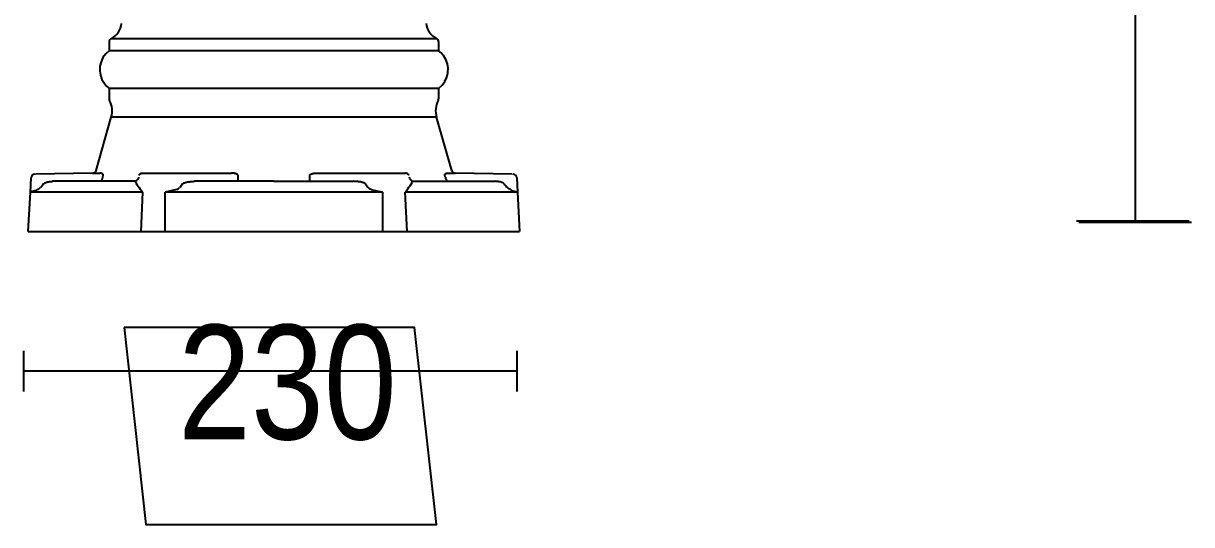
# Model space of a CAD drawing. Extents: x 0 to 101, y 0 to 311.
# Drawn here: x 21.5 to 96, y 0 to 32 of the extents above; entities that cross this region are included whole.
import ezdxf

# ---------------------------------------------------------------- set-up
doc = ezdxf.new("R2010")
doc.units = 0
doc.layers.add('LIVELLO_1', color=160, linetype='Continuous')
doc.styles.add('STD', font='txt')

# ---------------------------------------------------------------- blocks, each defined once
blk = doc.blocks.new('AI9-BLK1')
at = {"layer": 'LIVELLO_1', "color": 7}
for p, q in [((41.856, 5.631), (41.856, -136.166)), ((-23.565, -124.671), (-23.565, -125.234)), ((-23.431, -124.457), (-2.693, -124.457)), ((-2.56, -124.671), (-2.56, -125.234)), ((-2.56, -125.234), (-23.565, -125.234)), ((-2.56, -127.636), (-23.565, -127.636)), ((-23.565, -127.636), (-23.565, -128.293)), ((-2.56, -127.636), (-2.56, -128.293)), ((-24.403, -132.864), (-23.428, -129.468)), ((-2.693, -129.468), (-23.428, -129.468)), ((-1.721, -132.864), (-2.693, -129.468)), ((-28.592, -134.252), (-28.544, -133.329)), ((-24.631, -133.039), (-28.262, -133.1)), ((-24.631, -133.039), (-24.157, -133.039)), ((-21.443, -133.039), (-15.776, -133.039)), ((-15.362, -133.262), (-15.362, -133.543)), ((-10.762, -133.543), (-10.762, -133.262)), ((-10.349, -133.039), (-4.68, -133.039)), ((-1.966, -133.039), (-1.495, -133.039)), ((2.138, -133.1), (-1.495, -133.039)), ((2.417, -133.329), (2.47, -134.252)), ((-28.725, -136.757), (-28.592, -134.252)), ((-21.439, -134.252), (-28.592, -134.252)), ((-21.439, -134.252), (-21.553, -136.757)), ((-13.062, -134.252), (-19.994, -134.252)), ((-19.994, -136.757), (-19.994, -134.252)), ((-6.13, -134.252), (-13.062, -134.252)), ((-6.13, -134.252), (-6.13, -136.757)), ((-4.573, -136.757), (-4.685, -134.252)), ((2.47, -134.252), (-4.685, -134.252)), ((2.47, -134.252), (2.598, -136.757)), ((38.102, -136.073), (45.296, -136.073)), ((38.258, -136.153), (45.452, -136.153)), ((-28.725, -136.757), (-13.062, -136.757)), ((-13.062, -136.757), (2.598, -136.757)), ((-29.037, -144.368), (-29.037, -146.942)), ((2.429, -144.368), (2.429, -146.942)), ((2.429, -145.656), (-29.037, -145.656))]:
    blk.add_line(p, q, dxfattribs=at)
for points in [[(-21.87, -133.557), (-21.896, -133.557), (-21.925, -133.557)], [(-4.253, -133.557), (-4.227, -133.557), (-4.199, -133.557)]]:
    blk.add_lwpolyline(points, dxfattribs=at)
blk.add_lwpolyline([(-22.617, -142.862), (-21.226, -155.433), (-2.702, -155.433), (-4.091, -142.862)], close=True, dxfattribs=at)
for points in [[(-23.431, -124.457), (-23.059, -124.272), (-22.809, -123.91), (-22.77, -123.494)], [(-3.355, -123.494), (-3.315, -123.91), (-3.065, -124.272), (-2.693, -124.457)], [(-23.431, -124.457), (-23.515, -124.496), (-23.565, -124.58), (-23.565, -124.671)], [(-2.56, -124.671), (-2.56, -124.58), (-2.613, -124.496), (-2.693, -124.457)], [(-23.565, -128.293), (-23.565, -128.331), (-23.556, -128.369), (-23.538, -128.405)], [(-23.428, -129.468), (-23.328, -129.111), (-23.366, -128.731), (-23.538, -128.405)], [(-2.587, -128.405), (-2.757, -128.731), (-2.796, -129.111), (-2.693, -129.468)], [(-2.587, -128.405), (-2.571, -128.369), (-2.56, -128.331), (-2.56, -128.293)], [(-28.307, -133.1), (-28.432, -133.106), (-28.535, -133.202), (-28.544, -133.329)], [(-24.631, -133.039), (-24.525, -133.036), (-24.431, -132.964), (-24.403, -132.864)], [(-1.721, -132.864), (-1.693, -132.964), (-1.602, -133.036), (-1.495, -133.039)], [(2.417, -133.329), (2.412, -133.202), (2.31, -133.106), (2.185, -133.1)]]:
    blk.add_open_spline(points, degree=3, dxfattribs=at)
for points, knots in [([(-23.565, -125.234), (-24.227, -125.73), (-24.364, -126.669), (-23.866, -127.331), (-23.781, -127.445), (-23.68, -127.548), (-23.565, -127.636)], [0, 0, 0, 0, 1, 1, 1, 2, 2, 2, 2]), ([(-2.56, -127.636), (-1.896, -127.136), (-1.762, -126.193), (-2.258, -125.532), (-2.343, -125.419), (-2.445, -125.321), (-2.56, -125.234)], [0, 0, 0, 0, 1, 1, 1, 2, 2, 2, 2]), ([(-23.986, -133.262), (-23.979, -133.248), (-23.969, -133.237), (-23.964, -133.224), (-23.956, -133.21), (-23.953, -133.197), (-23.951, -133.183), (-23.951, -133.183), (-23.951, -133.155), (-23.951, -133.155), (-23.953, -133.146), (-23.953, -133.135), (-23.956, -133.125), (-23.961, -133.124), (-23.961, -133.117), (-23.964, -133.114), (-23.969, -133.11), (-23.972, -133.106), (-23.974, -133.1), (-23.979, -133.098), (-23.982, -133.093), (-23.986, -133.089), (-23.99, -133.084), (-23.995, -133.082), (-23.997, -133.079), (-24.003, -133.076), (-24.008, -133.073), (-24.013, -133.068), (-24.015, -133.066), (-24.023, -133.063), (-24.028, -133.063), (-24.036, -133.057), (-24.04, -133.055), (-24.053, -133.052), (-24.059, -133.05), (-24.07, -133.045), (-24.08, -133.045), (-24.09, -133.041), (-24.101, -133.041), (-24.115, -133.041), (-24.129, -133.039), (-24.142, -133.039), (-24.157, -133.039)], [0, 0, 0, 0, 1, 1, 1, 2, 2, 2, 3, 3, 3, 4, 4, 4, 5, 5, 5, 6, 6, 6, 7, 7, 7, 8, 8, 8, 9, 9, 9, 10, 10, 10, 11, 11, 11, 12, 12, 12, 13, 13, 13, 14, 14, 14, 14]), ([(-23.997, -133.293), (-23.997, -133.313), (-23.997, -133.339), (-24.005, -133.363), (-24.008, -133.385), (-24.013, -133.408), (-24.023, -133.429), (-24.031, -133.451), (-24.04, -133.472), (-24.059, -133.491), (-24.075, -133.51), (-24.095, -133.526), (-24.116, -133.543)], [0, 0, 0, 0, 1, 1, 1, 2, 2, 2, 3, 3, 3, 4, 4, 4, 4]), ([(-21.69, -133.293), (-21.691, -133.306), (-21.695, -133.32), (-21.7, -133.334), (-21.703, -133.349), (-21.705, -133.363), (-21.71, -133.379)], [0, 0, 0, 0, 1, 1, 1, 2, 2, 2, 2]), ([(-21.666, -133.168), (-21.659, -133.157), (-21.651, -133.146), (-21.643, -133.135), (-21.638, -133.125), (-21.627, -133.117), (-21.619, -133.11), (-21.615, -133.1), (-21.607, -133.098), (-21.599, -133.093), (-21.593, -133.087), (-21.585, -133.082), (-21.58, -133.076), (-21.576, -133.076), (-21.571, -133.073), (-21.566, -133.068), (-21.563, -133.066), (-21.561, -133.063), (-21.553, -133.06), (-21.548, -133.057), (-21.54, -133.055), (-21.532, -133.052), (-21.523, -133.05), (-21.517, -133.045), (-21.509, -133.045), (-21.499, -133.044), (-21.49, -133.041), (-21.481, -133.041), (-21.468, -133.039), (-21.454, -133.039), (-21.443, -133.039)], [0, 0, 0, 0, 1, 1, 1, 2, 2, 2, 3, 3, 3, 4, 4, 4, 5, 5, 5, 6, 6, 6, 7, 7, 7, 8, 8, 8, 9, 9, 9, 10, 10, 10, 10]), ([(-15.362, -133.262), (-15.354, -133.248), (-15.346, -133.235), (-15.342, -133.221), (-15.34, -133.21), (-15.342, -133.192), (-15.346, -133.178), (-15.35, -133.168), (-15.354, -133.161), (-15.359, -133.153), (-15.368, -133.145), (-15.372, -133.135), (-15.384, -133.125), (-15.39, -133.124), (-15.395, -133.117), (-15.402, -133.114), (-15.408, -133.11), (-15.416, -133.106), (-15.424, -133.1), (-15.432, -133.098), (-15.443, -133.093), (-15.451, -133.089), (-15.457, -133.084), (-15.469, -133.082), (-15.475, -133.079), (-15.487, -133.076), (-15.496, -133.073), (-15.507, -133.068), (-15.515, -133.066), (-15.526, -133.063), (-15.536, -133.063), (-15.551, -133.057), (-15.566, -133.055), (-15.582, -133.052), (-15.598, -133.05), (-15.616, -133.045), (-15.63, -133.045), (-15.655, -133.041), (-15.678, -133.041), (-15.7, -133.041), (-15.724, -133.039), (-15.75, -133.039), (-15.776, -133.039)], [0, 0, 0, 0, 1, 1, 1, 2, 2, 2, 3, 3, 3, 4, 4, 4, 5, 5, 5, 6, 6, 6, 7, 7, 7, 8, 8, 8, 9, 9, 9, 10, 10, 10, 11, 11, 11, 12, 12, 12, 13, 13, 13, 14, 14, 14, 14]), ([(-10.762, -133.262), (-10.772, -133.248), (-10.777, -133.235), (-10.782, -133.221), (-10.785, -133.21), (-10.782, -133.192), (-10.777, -133.178), (-10.775, -133.168), (-10.767, -133.161), (-10.762, -133.153), (-10.759, -133.145), (-10.749, -133.135), (-10.741, -133.125), (-10.732, -133.124), (-10.727, -133.117), (-10.72, -133.114), (-10.715, -133.11), (-10.708, -133.106), (-10.7, -133.1), (-10.691, -133.098), (-10.682, -133.093), (-10.674, -133.089), (-10.665, -133.084), (-10.656, -133.082), (-10.648, -133.079), (-10.638, -133.076), (-10.629, -133.073), (-10.617, -133.068), (-10.607, -133.066), (-10.598, -133.063), (-10.589, -133.063), (-10.573, -133.057), (-10.558, -133.055), (-10.545, -133.052), (-10.526, -133.05), (-10.509, -133.045), (-10.492, -133.045), (-10.47, -133.041), (-10.447, -133.041), (-10.424, -133.041), (-10.4, -133.039), (-10.375, -133.039), (-10.349, -133.039)], [0, 0, 0, 0, 1, 1, 1, 2, 2, 2, 3, 3, 3, 4, 4, 4, 5, 5, 5, 6, 6, 6, 7, 7, 7, 8, 8, 8, 9, 9, 9, 10, 10, 10, 11, 11, 11, 12, 12, 12, 13, 13, 13, 14, 14, 14, 14]), ([(-4.461, -133.168), (-4.465, -133.157), (-4.473, -133.146), (-4.482, -133.135), (-4.489, -133.125), (-4.497, -133.117), (-4.505, -133.11), (-4.51, -133.1), (-4.518, -133.098), (-4.524, -133.093), (-4.531, -133.087), (-4.536, -133.082), (-4.543, -133.076), (-4.549, -133.076), (-4.551, -133.073), (-4.559, -133.068), (-4.562, -133.066), (-4.567, -133.063), (-4.573, -133.06), (-4.577, -133.057), (-4.587, -133.055), (-4.593, -133.052), (-4.599, -133.05), (-4.607, -133.045), (-4.616, -133.045), (-4.626, -133.044), (-4.635, -133.041), (-4.647, -133.041), (-4.66, -133.039), (-4.666, -133.039), (-4.68, -133.039)], [0, 0, 0, 0, 1, 1, 1, 2, 2, 2, 3, 3, 3, 4, 4, 4, 5, 5, 5, 6, 6, 6, 7, 7, 7, 8, 8, 8, 9, 9, 9, 10, 10, 10, 10]), ([(-4.437, -133.293), (-4.431, -133.306), (-4.429, -133.32), (-4.425, -133.334), (-4.422, -133.349), (-4.42, -133.363), (-4.417, -133.379)], [0, 0, 0, 0, 1, 1, 1, 2, 2, 2, 2]), ([(-2.138, -133.262), (-2.147, -133.248), (-2.152, -133.237), (-2.161, -133.224), (-2.169, -133.21), (-2.17, -133.197), (-2.173, -133.183), (-2.173, -133.183), (-2.173, -133.155), (-2.173, -133.155), (-2.17, -133.146), (-2.17, -133.135), (-2.169, -133.125), (-2.162, -133.124), (-2.162, -133.117), (-2.161, -133.114), (-2.157, -133.11), (-2.152, -133.106), (-2.151, -133.1), (-2.147, -133.098), (-2.144, -133.093), (-2.138, -133.089), (-2.134, -133.084), (-2.13, -133.082), (-2.127, -133.079), (-2.121, -133.076), (-2.116, -133.073), (-2.113, -133.068), (-2.107, -133.066), (-2.103, -133.063), (-2.095, -133.063), (-2.088, -133.057), (-2.082, -133.055), (-2.072, -133.052), (-2.064, -133.05), (-2.054, -133.045), (-2.046, -133.045), (-2.033, -133.041), (-2.02, -133.041), (-2.007, -133.041), (-1.996, -133.039), (-1.982, -133.039), (-1.966, -133.039)], [0, 0, 0, 0, 1, 1, 1, 2, 2, 2, 3, 3, 3, 4, 4, 4, 5, 5, 5, 6, 6, 6, 7, 7, 7, 8, 8, 8, 9, 9, 9, 10, 10, 10, 11, 11, 11, 12, 12, 12, 13, 13, 13, 14, 14, 14, 14]), ([(-2.13, -133.293), (-2.127, -133.313), (-2.124, -133.339), (-2.121, -133.363), (-2.116, -133.385), (-2.111, -133.408), (-2.103, -133.429), (-2.094, -133.451), (-2.082, -133.472), (-2.064, -133.491), (-2.049, -133.51), (-2.029, -133.526), (-2.007, -133.543)], [0, 0, 0, 0, 1, 1, 1, 2, 2, 2, 3, 3, 3, 4, 4, 4, 4]), ([(-28.151, -134.082), (-28.117, -134.065), (-28.081, -134.047), (-28.05, -134.028), (-28.016, -134.004), (-27.988, -133.982), (-27.957, -133.961)], [0, 0, 0, 0, 1, 1, 1, 2, 2, 2, 2]), ([(-27.743, -133.714), (-27.774, -133.762), (-27.802, -133.805), (-27.841, -133.846), (-27.873, -133.885), (-27.916, -133.923), (-27.957, -133.961)], [0, 0, 0, 0, 1, 1, 1, 2, 2, 2, 2]), ([(-27.743, -133.714), (-27.722, -133.698), (-27.701, -133.678), (-27.676, -133.663), (-27.655, -133.652), (-27.633, -133.644), (-27.61, -133.636), (-27.593, -133.626), (-27.574, -133.621), (-27.557, -133.614), (-27.539, -133.608), (-27.521, -133.604), (-27.503, -133.6), (-27.478, -133.594), (-27.459, -133.59), (-27.437, -133.583), (-27.417, -133.582), (-27.393, -133.578), (-27.37, -133.577), (-27.339, -133.57), (-27.308, -133.567), (-27.277, -133.564), (-27.243, -133.563), (-27.207, -133.563), (-27.171, -133.557)], [0, 0, 0, 0, 1, 1, 1, 2, 2, 2, 3, 3, 3, 4, 4, 4, 5, 5, 5, 6, 6, 6, 7, 7, 7, 8, 8, 8, 8]), ([(-24.116, -133.543), (-24.312, -133.54), (-24.507, -133.54), (-24.706, -133.543), (-24.706, -133.543), (-25.314, -133.543), (-25.314, -133.543), (-25.593, -133.543), (-25.871, -133.551), (-26.148, -133.551), (-26.488, -133.553), (-26.829, -133.556), (-27.171, -133.557)], [0, 0, 0, 0, 1, 1, 1, 2, 2, 2, 3, 3, 3, 4, 4, 4, 4]), ([(-21.925, -133.557), (-22.29, -133.553), (-22.656, -133.551), (-23.018, -133.547), (-23.384, -133.543), (-23.752, -133.543), (-24.116, -133.543)], [0, 0, 0, 0, 1, 1, 1, 2, 2, 2, 2]), ([(-21.71, -133.379), (-21.731, -133.409), (-21.752, -133.441), (-21.777, -133.47), (-21.808, -133.502), (-21.842, -133.526), (-21.881, -133.553)], [0, 0, 0, 0, 1, 1, 1, 2, 2, 2, 2]), ([(-21.863, -133.652), (-21.864, -133.639), (-21.864, -133.621), (-21.87, -133.607), (-21.87, -133.607), (-21.87, -133.557), (-21.87, -133.557)], [0, 0, 0, 0, 1, 1, 1, 2, 2, 2, 2]), ([(-21.863, -133.652), (-21.77, -133.789), (-21.679, -133.928), (-21.58, -134.062), (-21.535, -134.124), (-21.486, -134.19), (-21.439, -134.252)], [0, 0, 0, 0, 1, 1, 1, 2, 2, 2, 2]), ([(-19.253, -134.082), (-19.222, -134.065), (-19.192, -134.047), (-19.161, -134.028), (-19.133, -134.008), (-19.105, -133.985), (-19.08, -133.961)], [0, 0, 0, 0, 1, 1, 1, 2, 2, 2, 2]), ([(-18.902, -133.714), (-18.924, -133.757), (-18.95, -133.803), (-18.982, -133.843), (-19.005, -133.885), (-19.044, -133.923), (-19.08, -133.961)], [0, 0, 0, 0, 1, 1, 1, 2, 2, 2, 2]), ([(-18.902, -133.714), (-18.872, -133.695), (-18.844, -133.678), (-18.813, -133.663), (-18.784, -133.652), (-18.756, -133.641), (-18.728, -133.633), (-18.704, -133.626), (-18.681, -133.621), (-18.654, -133.614), (-18.631, -133.608), (-18.609, -133.604), (-18.583, -133.6), (-18.556, -133.594), (-18.525, -133.59), (-18.498, -133.583), (-18.469, -133.582), (-18.437, -133.578), (-18.406, -133.577), (-18.366, -133.57), (-18.324, -133.567), (-18.283, -133.564), (-18.236, -133.563), (-18.187, -133.563), (-18.14, -133.557)], [0, 0, 0, 0, 1, 1, 1, 2, 2, 2, 3, 3, 3, 4, 4, 4, 5, 5, 5, 6, 6, 6, 7, 7, 7, 8, 8, 8, 8]), ([(-15.362, -133.543), (-15.825, -133.547), (-16.288, -133.551), (-16.753, -133.553), (-17.215, -133.553), (-17.676, -133.557), (-18.14, -133.557)], [0, 0, 0, 0, 1, 1, 1, 2, 2, 2, 2]), ([(-13.062, -133.54), (-13.062, -133.54), (-13.062, -133.54), (-13.062, -133.54), (-13.062, -133.54), (-13.064, -133.54), (-13.064, -133.54), (-13.064, -133.54), (-13.067, -133.54), (-13.067, -133.54), (-13.067, -133.54), (-13.07, -133.54), (-13.07, -133.54), (-13.07, -133.54), (-13.075, -133.54), (-13.075, -133.54), (-13.075, -133.54), (-13.077, -133.54), (-13.077, -133.54), (-13.077, -133.54), (-13.08, -133.54), (-13.08, -133.54), (-13.08, -133.54), (-13.086, -133.54), (-13.086, -133.54), (-13.086, -133.54), (-13.089, -133.54), (-13.089, -133.54), (-13.089, -133.54), (-13.09, -133.54), (-13.09, -133.54), (-13.09, -133.54), (-13.095, -133.54), (-13.095, -133.54), (-13.095, -133.54), (-13.103, -133.54), (-13.103, -133.54), (-13.103, -133.54), (-13.106, -133.54), (-13.106, -133.54), (-13.106, -133.54), (-13.111, -133.54), (-13.111, -133.54), (-13.111, -133.54), (-13.116, -133.54), (-13.116, -133.54), (-13.116, -133.54), (-13.122, -133.54), (-13.122, -133.54), (-13.122, -133.54), (-13.13, -133.54), (-13.13, -133.54), (-13.13, -133.54), (-13.137, -133.54), (-13.137, -133.54), (-13.137, -133.54), (-13.142, -133.54), (-13.142, -133.54), (-13.142, -133.54), (-13.147, -133.54), (-13.147, -133.54), (-13.147, -133.54), (-13.156, -133.54), (-13.156, -133.54), (-13.156, -133.54), (-13.164, -133.54), (-13.164, -133.54), (-13.164, -133.54), (-13.17, -133.54), (-13.17, -133.54), (-13.17, -133.54), (-13.175, -133.54), (-13.175, -133.54), (-13.175, -133.54), (-13.183, -133.54), (-13.183, -133.54), (-13.183, -133.54), (-13.195, -133.54), (-13.195, -133.54), (-13.195, -133.54), (-13.201, -133.54), (-13.201, -133.54), (-13.201, -133.54), (-13.209, -133.54), (-13.209, -133.54), (-13.209, -133.54), (-13.217, -133.54), (-13.217, -133.54), (-13.217, -133.54), (-13.228, -133.54), (-13.228, -133.54), (-13.228, -133.54), (-13.235, -133.54), (-13.235, -133.54), (-13.235, -133.54), (-13.245, -133.54), (-13.245, -133.54), (-13.245, -133.54), (-13.255, -133.54), (-13.255, -133.54), (-13.255, -133.54), (-13.263, -133.54), (-13.263, -133.54), (-13.263, -133.54), (-13.275, -133.54), (-13.275, -133.54), (-13.275, -133.54), (-13.281, -133.54), (-13.281, -133.54), (-13.281, -133.54), (-13.293, -133.54), (-13.293, -133.54), (-13.293, -133.54), (-13.302, -133.54), (-13.302, -133.54), (-13.302, -133.54), (-13.312, -133.54), (-13.312, -133.54), (-13.312, -133.54), (-13.324, -133.54), (-13.324, -133.54), (-13.324, -133.54), (-13.334, -133.54), (-13.334, -133.54), (-13.334, -133.54), (-13.342, -133.54), (-13.342, -133.54), (-13.342, -133.54), (-13.351, -133.54), (-13.351, -133.54), (-13.351, -133.54), (-13.365, -133.54), (-13.365, -133.54), (-13.365, -133.54), (-13.374, -133.54), (-13.374, -133.54), (-13.374, -133.54), (-13.385, -133.54), (-13.385, -133.54), (-13.385, -133.54), (-13.396, -133.54), (-13.396, -133.54), (-13.396, -133.54), (-13.405, -133.54), (-13.405, -133.54), (-13.405, -133.54), (-13.417, -133.54), (-13.417, -133.54), (-13.417, -133.54), (-13.427, -133.54), (-13.427, -133.54), (-13.427, -133.54), (-13.436, -133.54), (-13.436, -133.54), (-13.436, -133.54), (-13.448, -133.54), (-13.448, -133.54), (-13.448, -133.54), (-13.459, -133.54), (-13.459, -133.54), (-13.459, -133.54), (-13.471, -133.54), (-13.471, -133.54), (-13.471, -133.54), (-13.48, -133.54), (-13.48, -133.54), (-13.48, -133.54), (-13.49, -133.54), (-13.49, -133.54), (-13.49, -133.54), (-13.502, -133.54), (-13.502, -133.54), (-13.502, -133.54), (-13.511, -133.54), (-13.511, -133.54), (-13.511, -133.54), (-13.521, -133.54), (-13.521, -133.54), (-13.521, -133.54), (-13.555, -133.54), (-13.555, -133.54), (-13.555, -133.54), (-13.59, -133.54), (-13.59, -133.54), (-13.59, -133.54), (-13.623, -133.54), (-13.623, -133.54), (-13.623, -133.54), (-13.657, -133.54), (-13.657, -133.54), (-13.657, -133.54), (-13.688, -133.54), (-13.688, -133.54), (-13.701, -133.54), (-13.712, -133.543), (-13.72, -133.543), (-13.72, -133.543), (-13.752, -133.543), (-13.752, -133.543), (-13.752, -133.543), (-13.788, -133.543), (-13.788, -133.543), (-13.788, -133.543), (-13.819, -133.543), (-13.819, -133.543), (-13.819, -133.543), (-13.85, -133.543), (-13.85, -133.543), (-13.85, -133.543), (-13.884, -133.543), (-13.884, -133.543), (-13.884, -133.543), (-13.915, -133.543), (-13.915, -133.543), (-13.915, -133.543), (-13.946, -133.543), (-13.946, -133.543), (-13.946, -133.543), (-13.978, -133.543), (-13.978, -133.543), (-13.978, -133.543), (-14.009, -133.543), (-14.009, -133.543), (-14.009, -133.543), (-14.041, -133.543), (-14.041, -133.543), (-14.041, -133.543), (-14.076, -133.543), (-14.076, -133.543), (-14.076, -133.543), (-14.103, -133.543), (-14.103, -133.543), (-14.103, -133.543), (-14.137, -133.543), (-14.137, -133.543), (-14.137, -133.543), (-14.17, -133.543), (-14.17, -133.543), (-14.17, -133.543), (-14.199, -133.543), (-14.199, -133.543), (-14.199, -133.543), (-14.232, -133.543), (-14.232, -133.543), (-14.232, -133.543), (-14.266, -133.543), (-14.266, -133.543), (-14.266, -133.543), (-14.301, -133.543), (-14.301, -133.543), (-14.301, -133.543), (-14.333, -133.543), (-14.333, -133.543), (-14.333, -133.543), (-14.367, -133.543), (-14.367, -133.543), (-14.367, -133.543), (-14.386, -133.543), (-14.386, -133.543), (-14.386, -133.543), (-14.403, -133.543), (-14.403, -133.543), (-14.403, -133.543), (-14.422, -133.543), (-14.422, -133.543), (-14.422, -133.543), (-14.439, -133.543), (-14.439, -133.543), (-14.439, -133.543), (-14.458, -133.543), (-14.458, -133.543), (-14.458, -133.543), (-14.475, -133.543), (-14.475, -133.543), (-14.475, -133.543), (-14.497, -133.543), (-14.497, -133.543), (-14.497, -133.543), (-14.515, -133.543), (-14.515, -133.543), (-14.515, -133.543), (-14.533, -133.543), (-14.533, -133.543), (-14.533, -133.543), (-14.554, -133.543), (-14.554, -133.543), (-14.554, -133.543), (-14.568, -133.543), (-14.568, -133.543), (-14.568, -133.543), (-14.59, -133.543), (-14.59, -133.543), (-14.59, -133.543), (-14.604, -133.543), (-14.604, -133.543), (-14.604, -133.543), (-14.626, -133.543), (-14.626, -133.543), (-14.626, -133.543), (-14.643, -133.543), (-14.643, -133.543), (-14.643, -133.543), (-14.665, -133.543), (-14.665, -133.543), (-14.665, -133.543), (-14.683, -133.543), (-14.683, -133.543), (-14.683, -133.543), (-14.701, -133.543), (-14.701, -133.543), (-14.701, -133.543), (-14.719, -133.543), (-14.719, -133.543), (-14.719, -133.543), (-14.737, -133.543), (-14.737, -133.543), (-14.737, -133.543), (-14.758, -133.543), (-14.758, -133.543), (-14.758, -133.543), (-14.776, -133.543), (-14.776, -133.543), (-14.776, -133.543), (-14.794, -133.543), (-14.794, -133.543), (-14.794, -133.543), (-14.812, -133.543), (-14.812, -133.543), (-14.812, -133.543), (-14.83, -133.543), (-14.83, -133.543), (-14.83, -133.543), (-14.848, -133.543), (-14.848, -133.543), (-14.848, -133.543), (-14.866, -133.543), (-14.866, -133.543), (-14.866, -133.543), (-14.884, -133.543), (-14.884, -133.543), (-14.884, -133.543), (-14.902, -133.543), (-14.902, -133.543), (-14.902, -133.543), (-14.919, -133.543), (-14.919, -133.543), (-14.919, -133.543), (-14.938, -133.543), (-14.938, -133.543), (-14.938, -133.543), (-14.954, -133.543), (-14.954, -133.543), (-14.954, -133.543), (-14.972, -133.543), (-14.972, -133.543), (-14.972, -133.543), (-14.987, -133.543), (-14.987, -133.543), (-14.987, -133.543), (-15.006, -133.543), (-15.006, -133.543), (-15.006, -133.543), (-15.024, -133.543), (-15.024, -133.543), (-15.024, -133.543), (-15.039, -133.543), (-15.039, -133.543), (-15.039, -133.543), (-15.052, -133.543), (-15.052, -133.543), (-15.052, -133.543), (-15.07, -133.543), (-15.07, -133.543), (-15.07, -133.543), (-15.086, -133.543), (-15.086, -133.543), (-15.086, -133.543), (-15.101, -133.543), (-15.101, -133.543), (-15.101, -133.543), (-15.117, -133.543), (-15.117, -133.543), (-15.117, -133.543), (-15.136, -133.543), (-15.136, -133.543), (-15.136, -133.543), (-15.15, -133.543), (-15.15, -133.543), (-15.15, -133.543), (-15.164, -133.543), (-15.164, -133.543), (-15.164, -133.543), (-15.18, -133.543), (-15.18, -133.543), (-15.18, -133.543), (-15.194, -133.543), (-15.194, -133.543), (-15.194, -133.543), (-15.207, -133.543), (-15.207, -133.543), (-15.207, -133.543), (-15.22, -133.543), (-15.22, -133.543), (-15.22, -133.543), (-15.236, -133.543), (-15.236, -133.543), (-15.236, -133.543), (-15.248, -133.543), (-15.248, -133.543), (-15.248, -133.543), (-15.259, -133.543), (-15.259, -133.543), (-15.259, -133.543), (-15.271, -133.543), (-15.271, -133.543), (-15.271, -133.543), (-15.284, -133.543), (-15.284, -133.543), (-15.284, -133.543), (-15.295, -133.543), (-15.295, -133.543), (-15.295, -133.543), (-15.309, -133.543), (-15.309, -133.543), (-15.309, -133.543), (-15.321, -133.543), (-15.321, -133.543), (-15.321, -133.543), (-15.332, -133.543), (-15.332, -133.543), (-15.332, -133.543), (-15.342, -133.543), (-15.342, -133.543), (-15.342, -133.543), (-15.351, -133.543), (-15.351, -133.543), (-15.351, -133.543), (-15.362, -133.543), (-15.362, -133.543)], [0, 0, 0, 0, 1, 1, 1, 2, 2, 2, 3, 3, 3, 4, 4, 4, 5, 5, 5, 6, 6, 6, 7, 7, 7, 8, 8, 8, 9, 9, 9, 10, 10, 10, 11, 11, 11, 12, 12, 12, 13, 13, 13, 14, 14, 14, 15, 15, 15, 16, 16, 16, 17, 17, 17, 18, 18, 18, 19, 19, 19, 20, 20, 20, 21, 21, 21, 22, 22, 22, 23, 23, 23, 24, 24, 24, 25, 25, 25, 26, 26, 26, 27, 27, 27, 28, 28, 28, 29, 29, 29, 30, 30, 30, 31, 31, 31, 32, 32, 32, 33, 33, 33, 34, 34, 34, 35, 35, 35, 36, 36, 36, 37, 37, 37, 38, 38, 38, 39, 39, 39, 40, 40, 40, 41, 41, 41, 42, 42, 42, 43, 43, 43, 44, 44, 44, 45, 45, 45, 46, 46, 46, 47, 47, 47, 48, 48, 48, 49, 49, 49, 50, 50, 50, 51, 51, 51, 52, 52, 52, 53, 53, 53, 54, 54, 54, 55, 55, 55, 56, 56, 56, 57, 57, 57, 58, 58, 58, 59, 59, 59, 60, 60, 60, 61, 61, 61, 62, 62, 62, 63, 63, 63, 64, 64, 64, 65, 65, 65, 66, 66, 66, 67, 67, 67, 68, 68, 68, 69, 69, 69, 70, 70, 70, 71, 71, 71, 72, 72, 72, 73, 73, 73, 74, 74, 74, 75, 75, 75, 76, 76, 76, 77, 77, 77, 78, 78, 78, 79, 79, 79, 80, 80, 80, 81, 81, 81, 82, 82, 82, 83, 83, 83, 84, 84, 84, 85, 85, 85, 86, 86, 86, 87, 87, 87, 88, 88, 88, 89, 89, 89, 90, 90, 90, 91, 91, 91, 92, 92, 92, 93, 93, 93, 94, 94, 94, 95, 95, 95, 96, 96, 96, 97, 97, 97, 98, 98, 98, 99, 99, 99, 100, 100, 100, 101, 101, 101, 102, 102, 102, 103, 103, 103, 104, 104, 104, 105, 105, 105, 106, 106, 106, 107, 107, 107, 108, 108, 108, 109, 109, 109, 110, 110, 110, 111, 111, 111, 112, 112, 112, 113, 113, 113, 114, 114, 114, 115, 115, 115, 116, 116, 116, 117, 117, 117, 118, 118, 118, 119, 119, 119, 120, 120, 120, 121, 121, 121, 122, 122, 122, 123, 123, 123, 124, 124, 124, 125, 125, 125, 126, 126, 126, 127, 127, 127, 128, 128, 128, 129, 129, 129, 130, 130, 130, 131, 131, 131, 132, 132, 132, 133, 133, 133, 134, 134, 134, 135, 135, 135, 136, 136, 136, 137, 137, 137, 138, 138, 138, 139, 139, 139, 140, 140, 140, 141, 141, 141, 142, 142, 142, 143, 143, 143, 144, 144, 144, 145, 145, 145, 146, 146, 146, 146]), ([(-13.062, -133.54), (-13.062, -133.54), (-13.062, -133.54), (-13.062, -133.54), (-13.062, -133.54), (-13.059, -133.54), (-13.059, -133.54), (-13.059, -133.54), (-13.058, -133.54), (-13.058, -133.54), (-13.058, -133.54), (-13.054, -133.54), (-13.054, -133.54), (-13.054, -133.54), (-13.05, -133.54), (-13.05, -133.54), (-13.05, -133.54), (-13.046, -133.54), (-13.046, -133.54), (-13.046, -133.54), (-13.039, -133.54), (-13.039, -133.54), (-13.039, -133.54), (-13.036, -133.54), (-13.036, -133.54), (-13.036, -133.54), (-13.033, -133.54), (-13.033, -133.54), (-13.033, -133.54), (-13.028, -133.54), (-13.028, -133.54), (-13.028, -133.54), (-13.023, -133.54), (-13.023, -133.54), (-13.023, -133.54), (-13.019, -133.54), (-13.019, -133.54), (-13.019, -133.54), (-13.013, -133.54), (-13.013, -133.54), (-13.013, -133.54), (-13.008, -133.54), (-13.008, -133.54), (-13.008, -133.54), (-13.002, -133.54), (-13.002, -133.54), (-13.002, -133.54), (-12.995, -133.54), (-12.995, -133.54), (-12.995, -133.54), (-12.991, -133.54), (-12.991, -133.54), (-12.991, -133.54), (-12.982, -133.54), (-12.982, -133.54), (-12.982, -133.54), (-12.977, -133.54), (-12.977, -133.54), (-12.977, -133.54), (-12.969, -133.54), (-12.969, -133.54), (-12.969, -133.54), (-12.961, -133.54), (-12.961, -133.54), (-12.961, -133.54), (-12.953, -133.54), (-12.953, -133.54), (-12.953, -133.54), (-12.946, -133.54), (-12.946, -133.54), (-12.946, -133.54), (-12.938, -133.54), (-12.938, -133.54), (-12.938, -133.54), (-12.933, -133.54), (-12.933, -133.54), (-12.933, -133.54), (-12.922, -133.54), (-12.922, -133.54), (-12.922, -133.54), (-12.916, -133.54), (-12.916, -133.54), (-12.916, -133.54), (-12.907, -133.54), (-12.907, -133.54), (-12.907, -133.54), (-12.897, -133.54), (-12.897, -133.54), (-12.897, -133.54), (-12.886, -133.54), (-12.886, -133.54), (-12.886, -133.54), (-12.881, -133.54), (-12.881, -133.54), (-12.881, -133.54), (-12.868, -133.54), (-12.868, -133.54), (-12.868, -133.54), (-12.86, -133.54), (-12.86, -133.54), (-12.86, -133.54), (-12.85, -133.54), (-12.85, -133.54), (-12.85, -133.54), (-12.842, -133.54), (-12.842, -133.54), (-12.842, -133.54), (-12.832, -133.54), (-12.832, -133.54), (-12.832, -133.54), (-12.822, -133.54), (-12.822, -133.54), (-12.822, -133.54), (-12.81, -133.54), (-12.81, -133.54), (-12.81, -133.54), (-12.801, -133.54), (-12.801, -133.54), (-12.801, -133.54), (-12.791, -133.54), (-12.791, -133.54), (-12.791, -133.54), (-12.78, -133.54), (-12.78, -133.54), (-12.78, -133.54), (-12.77, -133.54), (-12.77, -133.54), (-12.77, -133.54), (-12.762, -133.54), (-12.762, -133.54), (-12.762, -133.54), (-12.749, -133.54), (-12.749, -133.54), (-12.749, -133.54), (-12.738, -133.54), (-12.738, -133.54), (-12.738, -133.54), (-12.729, -133.54), (-12.729, -133.54), (-12.729, -133.54), (-12.721, -133.54), (-12.721, -133.54), (-12.721, -133.54), (-12.711, -133.54), (-12.711, -133.54), (-12.711, -133.54), (-12.699, -133.54), (-12.699, -133.54), (-12.699, -133.54), (-12.687, -133.54), (-12.687, -133.54), (-12.687, -133.54), (-12.677, -133.54), (-12.677, -133.54), (-12.677, -133.54), (-12.664, -133.54), (-12.664, -133.54), (-12.664, -133.54), (-12.654, -133.54), (-12.654, -133.54), (-12.654, -133.54), (-12.644, -133.54), (-12.644, -133.54), (-12.644, -133.54), (-12.636, -133.54), (-12.636, -133.54), (-12.636, -133.54), (-12.624, -133.54), (-12.624, -133.54), (-12.624, -133.54), (-12.613, -133.54), (-12.613, -133.54), (-12.613, -133.54), (-12.601, -133.54), (-12.601, -133.54), (-12.601, -133.54), (-12.569, -133.54), (-12.569, -133.54), (-12.569, -133.54), (-12.534, -133.54), (-12.534, -133.54), (-12.534, -133.54), (-12.5, -133.54), (-12.5, -133.54), (-12.5, -133.54), (-12.467, -133.54), (-12.467, -133.54), (-12.467, -133.54), (-12.433, -133.54), (-12.433, -133.54), (-12.423, -133.54), (-12.414, -133.543), (-12.402, -133.543), (-12.402, -133.543), (-12.369, -133.543), (-12.369, -133.543), (-12.369, -133.543), (-12.339, -133.543), (-12.339, -133.543), (-12.339, -133.543), (-12.308, -133.543), (-12.308, -133.543), (-12.308, -133.543), (-12.272, -133.543), (-12.272, -133.543), (-12.272, -133.543), (-12.242, -133.543), (-12.242, -133.543), (-12.242, -133.543), (-12.211, -133.543), (-12.211, -133.543), (-12.211, -133.543), (-12.178, -133.543), (-12.178, -133.543), (-12.178, -133.543), (-12.147, -133.543), (-12.147, -133.543), (-12.147, -133.543), (-12.116, -133.543), (-12.116, -133.543), (-12.116, -133.543), (-12.082, -133.543), (-12.082, -133.543), (-12.082, -133.543), (-12.051, -133.543), (-12.051, -133.543), (-12.051, -133.543), (-12.02, -133.543), (-12.02, -133.543), (-12.02, -133.543), (-11.987, -133.543), (-11.987, -133.543), (-11.987, -133.543), (-11.956, -133.543), (-11.956, -133.543), (-11.956, -133.543), (-11.922, -133.543), (-11.922, -133.543), (-11.922, -133.543), (-11.89, -133.543), (-11.89, -133.543), (-11.89, -133.543), (-11.858, -133.543), (-11.858, -133.543), (-11.858, -133.543), (-11.828, -133.543), (-11.828, -133.543), (-11.828, -133.543), (-11.789, -133.543), (-11.789, -133.543), (-11.789, -133.543), (-11.757, -133.543), (-11.757, -133.543), (-11.757, -133.543), (-11.74, -133.543), (-11.74, -133.543), (-11.74, -133.543), (-11.722, -133.543), (-11.722, -133.543), (-11.722, -133.543), (-11.703, -133.543), (-11.703, -133.543), (-11.703, -133.543), (-11.685, -133.543), (-11.685, -133.543), (-11.685, -133.543), (-11.667, -133.543), (-11.667, -133.543), (-11.667, -133.543), (-11.647, -133.543), (-11.647, -133.543), (-11.647, -133.543), (-11.628, -133.543), (-11.628, -133.543), (-11.628, -133.543), (-11.611, -133.543), (-11.611, -133.543), (-11.611, -133.543), (-11.592, -133.543), (-11.592, -133.543), (-11.592, -133.543), (-11.574, -133.543), (-11.574, -133.543), (-11.574, -133.543), (-11.556, -133.543), (-11.556, -133.543), (-11.556, -133.543), (-11.535, -133.543), (-11.535, -133.543), (-11.535, -133.543), (-11.517, -133.543), (-11.517, -133.543), (-11.517, -133.543), (-11.499, -133.543), (-11.499, -133.543), (-11.499, -133.543), (-11.477, -133.543), (-11.477, -133.543), (-11.477, -133.543), (-11.46, -133.543), (-11.46, -133.543), (-11.46, -133.543), (-11.441, -133.543), (-11.441, -133.543), (-11.441, -133.543), (-11.424, -133.543), (-11.424, -133.543), (-11.424, -133.543), (-11.406, -133.543), (-11.406, -133.543), (-11.406, -133.543), (-11.385, -133.543), (-11.385, -133.543), (-11.385, -133.543), (-11.37, -133.543), (-11.37, -133.543), (-11.37, -133.543), (-11.348, -133.543), (-11.348, -133.543), (-11.348, -133.543), (-11.33, -133.543), (-11.33, -133.543), (-11.33, -133.543), (-11.314, -133.543), (-11.314, -133.543), (-11.314, -133.543), (-11.295, -133.543), (-11.295, -133.543), (-11.295, -133.543), (-11.276, -133.543), (-11.276, -133.543), (-11.276, -133.543), (-11.26, -133.543), (-11.26, -133.543), (-11.26, -133.543), (-11.239, -133.543), (-11.239, -133.543), (-11.239, -133.543), (-11.221, -133.543), (-11.221, -133.543), (-11.221, -133.543), (-11.203, -133.543), (-11.203, -133.543), (-11.203, -133.543), (-11.189, -133.543), (-11.189, -133.543), (-11.189, -133.543), (-11.17, -133.543), (-11.17, -133.543), (-11.17, -133.543), (-11.154, -133.543), (-11.154, -133.543), (-11.154, -133.543), (-11.136, -133.543), (-11.136, -133.543), (-11.136, -133.543), (-11.118, -133.543), (-11.118, -133.543), (-11.118, -133.543), (-11.103, -133.543), (-11.103, -133.543), (-11.103, -133.543), (-11.086, -133.543), (-11.086, -133.543), (-11.086, -133.543), (-11.069, -133.543), (-11.069, -133.543), (-11.069, -133.543), (-11.056, -133.543), (-11.056, -133.543), (-11.056, -133.543), (-11.038, -133.543), (-11.038, -133.543), (-11.038, -133.543), (-11.024, -133.543), (-11.024, -133.543), (-11.024, -133.543), (-11.007, -133.543), (-11.007, -133.543), (-11.007, -133.543), (-10.989, -133.543), (-10.989, -133.543), (-10.989, -133.543), (-10.976, -133.543), (-10.976, -133.543), (-10.976, -133.543), (-10.961, -133.543), (-10.961, -133.543), (-10.961, -133.543), (-10.945, -133.543), (-10.945, -133.543), (-10.945, -133.543), (-10.932, -133.543), (-10.932, -133.543), (-10.932, -133.543), (-10.919, -133.543), (-10.919, -133.543), (-10.919, -133.543), (-10.904, -133.543), (-10.904, -133.543), (-10.904, -133.543), (-10.891, -133.543), (-10.891, -133.543), (-10.891, -133.543), (-10.878, -133.543), (-10.878, -133.543), (-10.878, -133.543), (-10.862, -133.543), (-10.862, -133.543), (-10.862, -133.543), (-10.852, -133.543), (-10.852, -133.543), (-10.852, -133.543), (-10.839, -133.543), (-10.839, -133.543), (-10.839, -133.543), (-10.829, -133.543), (-10.829, -133.543), (-10.829, -133.543), (-10.816, -133.543), (-10.816, -133.543), (-10.816, -133.543), (-10.806, -133.543), (-10.806, -133.543), (-10.806, -133.543), (-10.793, -133.543), (-10.793, -133.543), (-10.793, -133.543), (-10.782, -133.543), (-10.782, -133.543), (-10.782, -133.543), (-10.772, -133.543), (-10.772, -133.543), (-10.772, -133.543), (-10.762, -133.543), (-10.762, -133.543)], [0, 0, 0, 0, 1, 1, 1, 2, 2, 2, 3, 3, 3, 4, 4, 4, 5, 5, 5, 6, 6, 6, 7, 7, 7, 8, 8, 8, 9, 9, 9, 10, 10, 10, 11, 11, 11, 12, 12, 12, 13, 13, 13, 14, 14, 14, 15, 15, 15, 16, 16, 16, 17, 17, 17, 18, 18, 18, 19, 19, 19, 20, 20, 20, 21, 21, 21, 22, 22, 22, 23, 23, 23, 24, 24, 24, 25, 25, 25, 26, 26, 26, 27, 27, 27, 28, 28, 28, 29, 29, 29, 30, 30, 30, 31, 31, 31, 32, 32, 32, 33, 33, 33, 34, 34, 34, 35, 35, 35, 36, 36, 36, 37, 37, 37, 38, 38, 38, 39, 39, 39, 40, 40, 40, 41, 41, 41, 42, 42, 42, 43, 43, 43, 44, 44, 44, 45, 45, 45, 46, 46, 46, 47, 47, 47, 48, 48, 48, 49, 49, 49, 50, 50, 50, 51, 51, 51, 52, 52, 52, 53, 53, 53, 54, 54, 54, 55, 55, 55, 56, 56, 56, 57, 57, 57, 58, 58, 58, 59, 59, 59, 60, 60, 60, 61, 61, 61, 62, 62, 62, 63, 63, 63, 64, 64, 64, 65, 65, 65, 66, 66, 66, 67, 67, 67, 68, 68, 68, 69, 69, 69, 70, 70, 70, 71, 71, 71, 72, 72, 72, 73, 73, 73, 74, 74, 74, 75, 75, 75, 76, 76, 76, 77, 77, 77, 78, 78, 78, 79, 79, 79, 80, 80, 80, 81, 81, 81, 82, 82, 82, 83, 83, 83, 84, 84, 84, 85, 85, 85, 86, 86, 86, 87, 87, 87, 88, 88, 88, 89, 89, 89, 90, 90, 90, 91, 91, 91, 92, 92, 92, 93, 93, 93, 94, 94, 94, 95, 95, 95, 96, 96, 96, 97, 97, 97, 98, 98, 98, 99, 99, 99, 100, 100, 100, 101, 101, 101, 102, 102, 102, 103, 103, 103, 104, 104, 104, 105, 105, 105, 106, 106, 106, 107, 107, 107, 108, 108, 108, 109, 109, 109, 110, 110, 110, 111, 111, 111, 112, 112, 112, 113, 113, 113, 114, 114, 114, 115, 115, 115, 116, 116, 116, 117, 117, 117, 118, 118, 118, 119, 119, 119, 120, 120, 120, 121, 121, 121, 122, 122, 122, 123, 123, 123, 124, 124, 124, 125, 125, 125, 126, 126, 126, 127, 127, 127, 128, 128, 128, 129, 129, 129, 130, 130, 130, 131, 131, 131, 132, 132, 132, 133, 133, 133, 134, 134, 134, 135, 135, 135, 136, 136, 136, 137, 137, 137, 138, 138, 138, 139, 139, 139, 140, 140, 140, 141, 141, 141, 142, 142, 142, 143, 143, 143, 144, 144, 144, 145, 145, 145, 145]), ([(-10.762, -133.543), (-10.3, -133.547), (-9.836, -133.551), (-9.371, -133.553), (-8.909, -133.553), (-8.445, -133.557), (-7.987, -133.557)], [0, 0, 0, 0, 1, 1, 1, 2, 2, 2, 2]), ([(-7.223, -133.714), (-7.251, -133.695), (-7.281, -133.678), (-7.312, -133.663), (-7.34, -133.652), (-7.369, -133.641), (-7.396, -133.633), (-7.423, -133.626), (-7.446, -133.621), (-7.468, -133.614), (-7.493, -133.608), (-7.518, -133.604), (-7.542, -133.6), (-7.566, -133.594), (-7.596, -133.59), (-7.627, -133.583), (-7.658, -133.582), (-7.689, -133.578), (-7.717, -133.577), (-7.758, -133.57), (-7.8, -133.567), (-7.841, -133.564), (-7.888, -133.563), (-7.937, -133.563), (-7.987, -133.557)], [0, 0, 0, 0, 1, 1, 1, 2, 2, 2, 3, 3, 3, 4, 4, 4, 5, 5, 5, 6, 6, 6, 7, 7, 7, 8, 8, 8, 8]), ([(-7.223, -133.714), (-7.201, -133.757), (-7.178, -133.803), (-7.147, -133.843), (-7.117, -133.885), (-7.081, -133.923), (-7.047, -133.961)], [0, 0, 0, 0, 1, 1, 1, 2, 2, 2, 2]), ([(-6.869, -134.082), (-6.903, -134.065), (-6.934, -134.047), (-6.966, -134.028), (-6.993, -134.008), (-7.019, -133.985), (-7.047, -133.961)], [0, 0, 0, 0, 1, 1, 1, 2, 2, 2, 2]), ([(-4.261, -133.652), (-4.355, -133.789), (-4.448, -133.928), (-4.543, -134.062), (-4.59, -134.124), (-4.635, -134.19), (-4.685, -134.252)], [0, 0, 0, 0, 1, 1, 1, 2, 2, 2, 2]), ([(-4.417, -133.379), (-4.395, -133.409), (-4.373, -133.441), (-4.347, -133.47), (-4.319, -133.502), (-4.283, -133.526), (-4.245, -133.553)], [0, 0, 0, 0, 1, 1, 1, 2, 2, 2, 2]), ([(-4.261, -133.652), (-4.258, -133.639), (-4.257, -133.621), (-4.253, -133.607), (-4.253, -133.607), (-4.253, -133.557), (-4.253, -133.557)], [0, 0, 0, 0, 1, 1, 1, 2, 2, 2, 2]), ([(-4.199, -133.557), (-3.835, -133.553), (-3.467, -133.551), (-3.103, -133.547), (-2.739, -133.543), (-2.375, -133.543), (-2.007, -133.543)], [0, 0, 0, 0, 1, 1, 1, 2, 2, 2, 2]), ([(-2.007, -133.543), (-1.81, -133.54), (-1.618, -133.54), (-1.421, -133.543), (-1.421, -133.543), (-0.811, -133.543), (-0.811, -133.543), (-0.532, -133.543), (-0.256, -133.551), (0.024, -133.551), (0.366, -133.553), (0.707, -133.556), (1.048, -133.557)], [0, 0, 0, 0, 1, 1, 1, 2, 2, 2, 3, 3, 3, 4, 4, 4, 4]), ([(1.618, -133.714), (1.6, -133.698), (1.577, -133.678), (1.555, -133.663), (1.533, -133.652), (1.51, -133.644), (1.486, -133.636), (1.468, -133.626), (1.45, -133.621), (1.432, -133.614), (1.414, -133.608), (1.396, -133.604), (1.378, -133.6), (1.357, -133.594), (1.334, -133.59), (1.311, -133.583), (1.29, -133.582), (1.267, -133.578), (1.246, -133.577), (1.215, -133.57), (1.182, -133.567), (1.153, -133.564), (1.12, -133.563), (1.081, -133.563), (1.048, -133.557)], [0, 0, 0, 0, 1, 1, 1, 2, 2, 2, 3, 3, 3, 4, 4, 4, 5, 5, 5, 6, 6, 6, 7, 7, 7, 8, 8, 8, 8]), ([(1.618, -133.714), (1.649, -133.762), (1.677, -133.805), (1.716, -133.846), (1.75, -133.885), (1.79, -133.923), (1.833, -133.961)], [0, 0, 0, 0, 1, 1, 1, 2, 2, 2, 2]), ([(2.026, -134.082), (1.99, -134.065), (1.956, -134.047), (1.926, -134.028), (1.893, -134.004), (1.862, -133.982), (1.833, -133.961)], [0, 0, 0, 0, 1, 1, 1, 2, 2, 2, 2]), ([(-28.151, -134.082), (-28.166, -134.103), (-28.184, -134.119), (-28.202, -134.131), (-28.257, -134.17), (-28.331, -134.174), (-28.399, -134.19), (-28.468, -134.204), (-28.528, -134.225), (-28.592, -134.252)], [0, 0, 0, 0, 1, 1, 1, 2, 2, 2, 3, 3, 3, 3]), ([(-19.253, -134.082), (-19.378, -134.11), (-19.502, -134.135), (-19.625, -134.164), (-19.749, -134.193), (-19.87, -134.223), (-19.994, -134.252)], [0, 0, 0, 0, 1, 1, 1, 2, 2, 2, 2]), ([(-6.869, -134.082), (-6.745, -134.11), (-6.624, -134.135), (-6.5, -134.164), (-6.378, -134.193), (-6.255, -134.223), (-6.13, -134.252)], [0, 0, 0, 0, 1, 1, 1, 2, 2, 2, 2]), ([(2.026, -134.082), (2.043, -134.103), (2.062, -134.119), (2.076, -134.131), (2.13, -134.17), (2.205, -134.174), (2.275, -134.19), (2.342, -134.204), (2.404, -134.225), (2.47, -134.252)], [0, 0, 0, 0, 1, 1, 1, 2, 2, 2, 3, 3, 3, 3])]:
    blk.add_open_spline(points, degree=3, knots=knots, dxfattribs=at)
at = {"layer": 'LIVELLO_1', "color": 7, "insert": (-19.169, -142.705), "char_height": 7.29341, "attachment_point": 1, "style": 'STD'}
blk.add_mtext('\\fArial Narrow|b0|i0;\\H7.2934;\\C7;230', dxfattribs=at)

msp = doc.modelspace()

# ---------------------------------------------------------------- block references
at = {"layer": 'LIVELLO_1', "color": 7}
msp.add_blockref('AI9-BLK1', (50.541532, 155.453044), dxfattribs=at)

doc.saveas('drawing.dxf')
